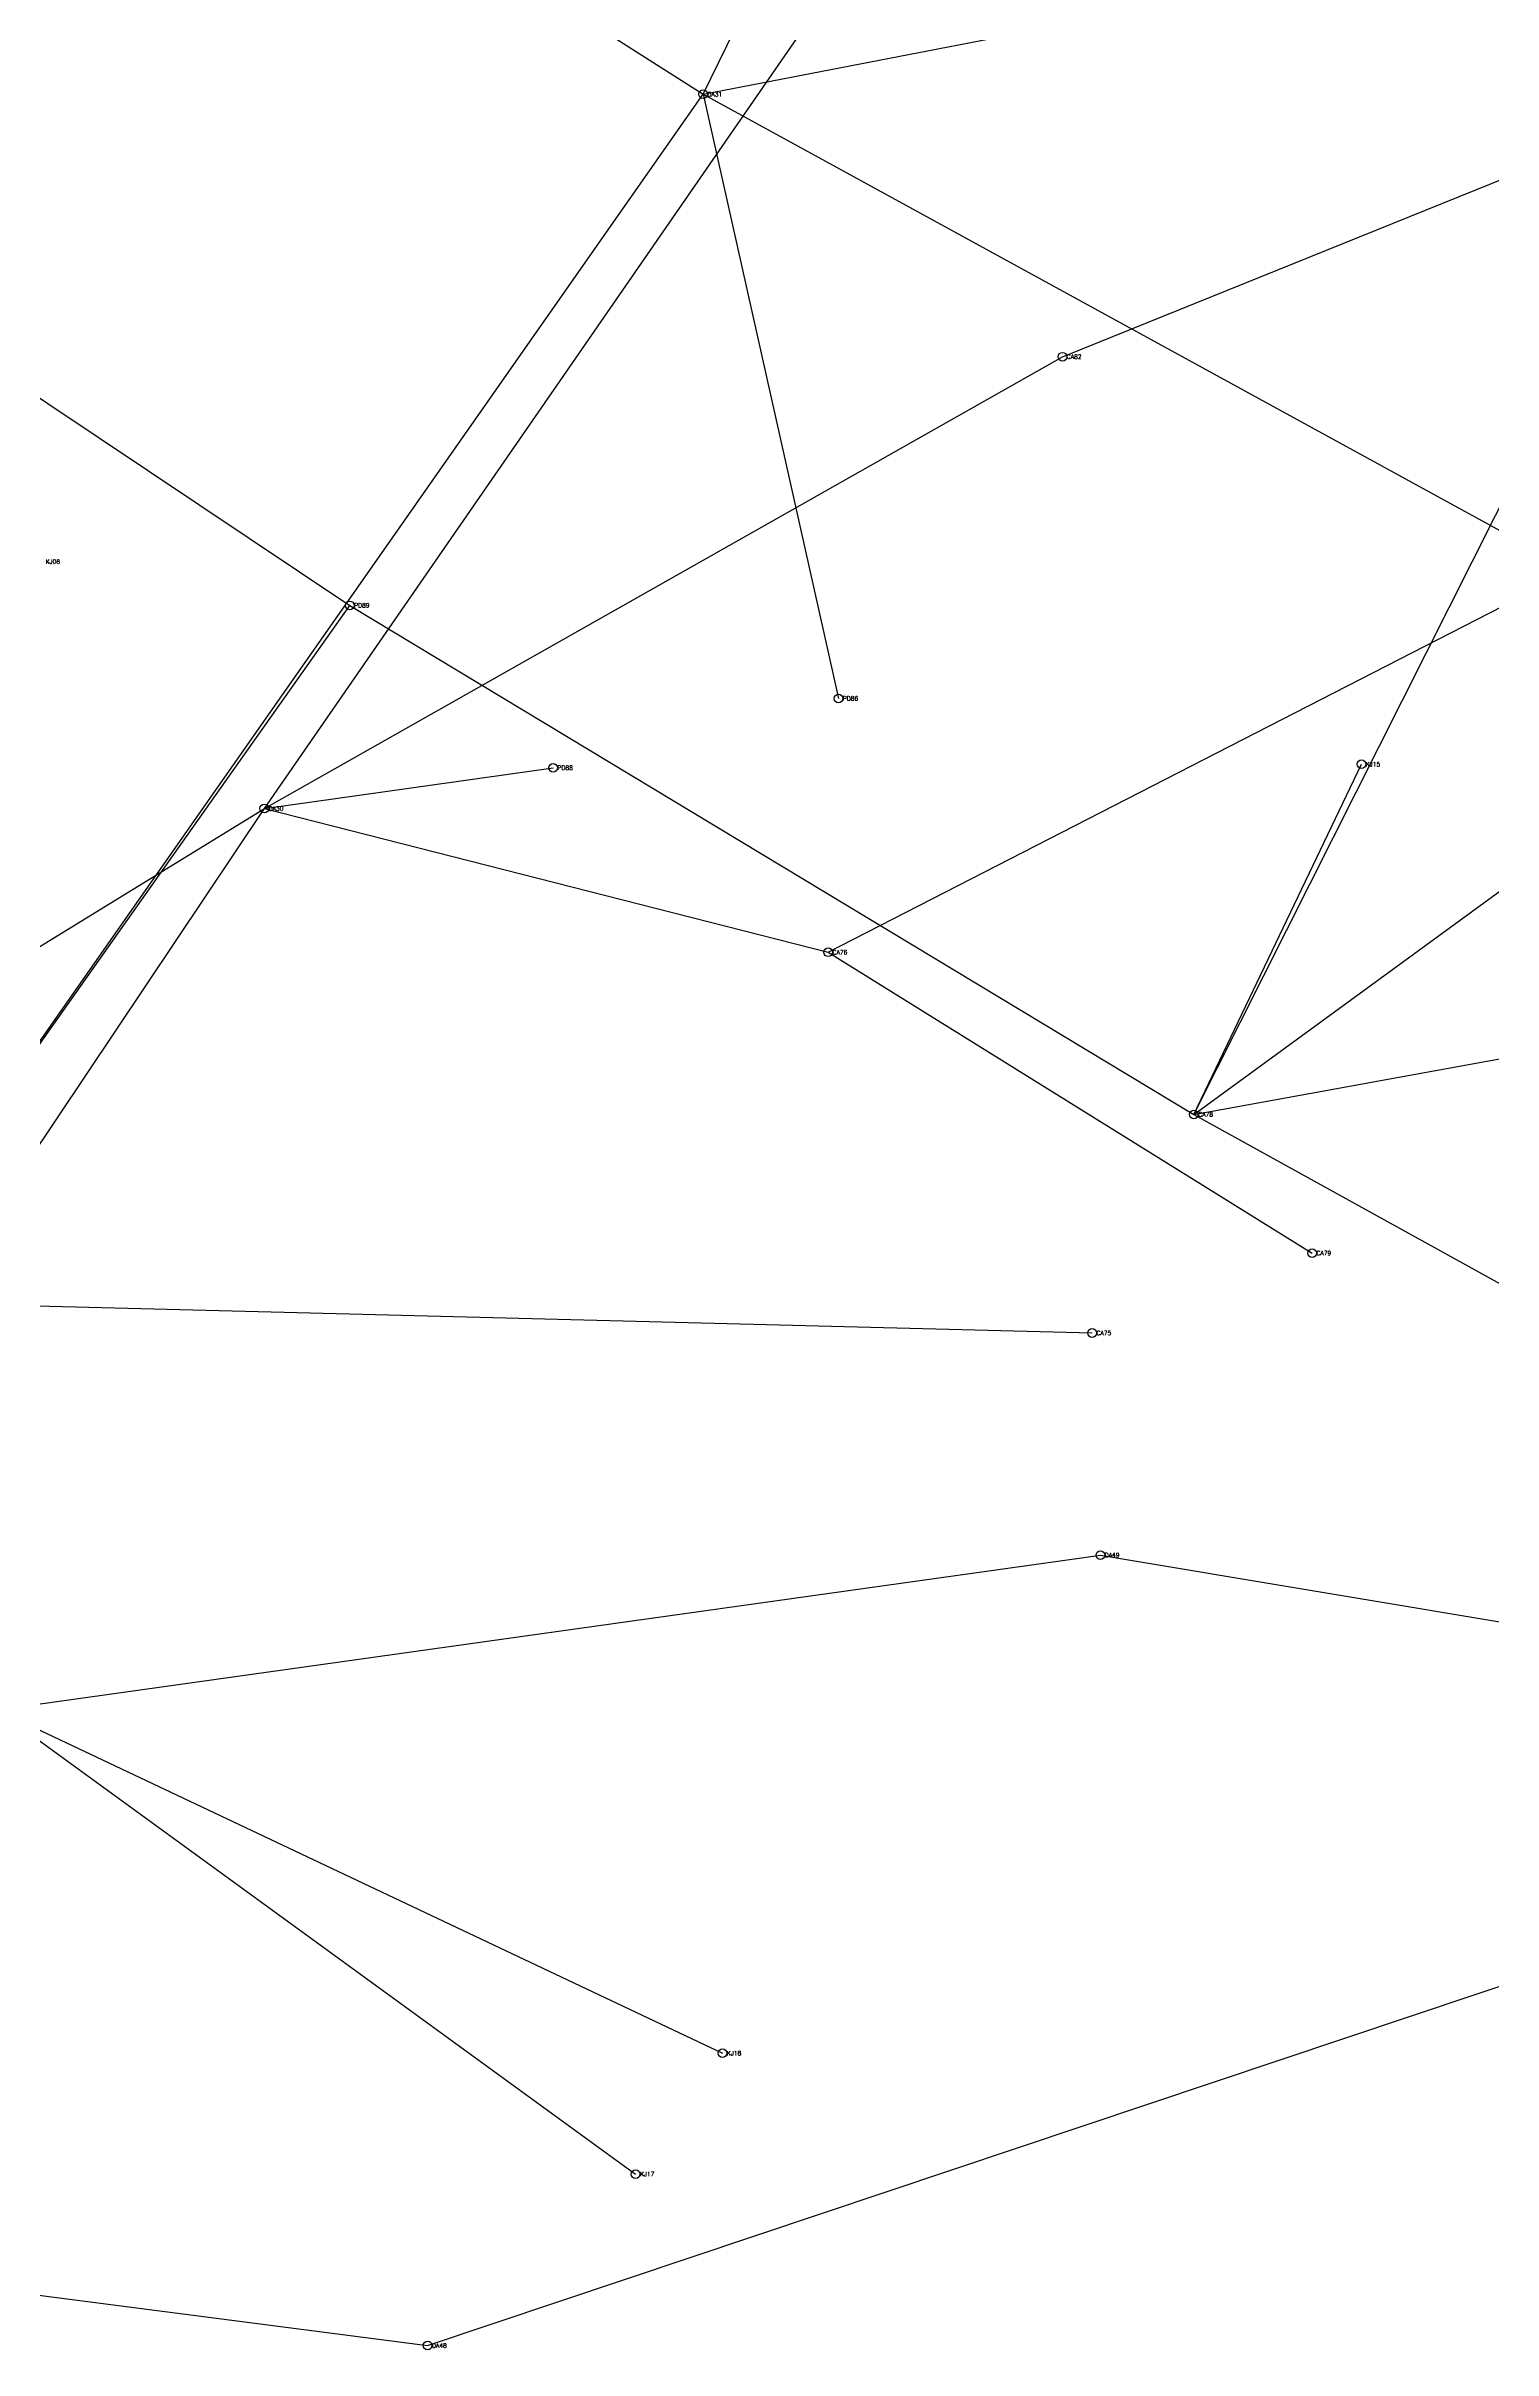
# Model space of a CAD drawing. Extents: x 166396 to 169408, y 2545087 to 2547192.
# Drawn here: x 167513 to 167845, y 2545135 to 2545663 of the extents above; entities that cross this region are included whole.
import ezdxf

# ---------------------------------------------------------------- set-up
doc = ezdxf.new("R2010")
doc.units = 0
doc.styles.get("Standard").update_dxf_attribs({"font": 'simplex'})

msp = doc.modelspace()

# ---------------------------------------------------------------- linework, layer by layer
at = {"color": 4}
for p, q in [((167663.511, 2545652.147), (167797.663, 2545925.98)), ((167562.886, 2545488.369), (167757.725, 2545770.052)), ((167529.723, 2545737.51), (167663.511, 2545652.147)), ((167663.511, 2545652.147), (167952.178, 2545708.008)), ((167469.605, 2545375.4), (167663.511, 2545652.147)), ((167663.511, 2545652.147), (167694.581, 2545513.604)), ((167663.511, 2545652.147), (167862.951, 2545543)), ((167745.938, 2545591.954), (167893.598, 2545651.542)), ((167776.104, 2545418.229), (167893.598, 2545651.542)), ((167444.442, 2545627.199), (167582.492, 2545534.947)), ((167562.886, 2545488.369), (167745.938, 2545591.954)), ((167692.224, 2545455.419), (167862.951, 2545543)), ((167469.605, 2545375.4), (167582.492, 2545534.947)), ((167582.492, 2545534.947), (167776.104, 2545418.229)), ((167776.104, 2545418.229), (167890.826, 2545501.931)), ((167562.886, 2545488.369), (167629.138, 2545497.719)), ((167776.104, 2545418.229), (167814.533, 2545498.533)), ((167424.019, 2545403.135), (167562.886, 2545488.369)), ((167443.261, 2545309.703), (167562.886, 2545488.369)), ((167562.886, 2545488.369), (167692.224, 2545455.419)), ((167692.224, 2545455.419), (167803.219, 2545386.443)), ((167776.104, 2545418.229), (167902.84, 2545441.296)), ((167776.104, 2545418.229), (167889.196, 2545355.659)), ((167469.605, 2545375.4), (167752.763, 2545368.128)), ((167501.51, 2545281.714), (167754.651, 2545317.21)), ((167754.651, 2545317.21), (168045.372, 2545268.658)), ((167501.51, 2545281.714), (167648.05, 2545175.283)), ((167501.51, 2545281.714), (167667.977, 2545203.004)), ((167600.341, 2545135.977), (168015.844, 2545275.189)), ((167265.894, 2545179.279), (167600.341, 2545135.977))]:
    msp.add_line(p, q, dxfattribs=at)
for centre in [(167663.511, 2545652.147), (167745.938, 2545591.954), (167582.492, 2545534.947), (167694.581, 2545513.604), (167814.533, 2545498.533), (167629.138, 2545497.719), (167562.886, 2545488.369), (167692.224, 2545455.419), (167776.104, 2545418.229), (167803.219, 2545386.443), (167752.763, 2545368.128), (167754.651, 2545317.21), (167667.977, 2545203.004), (167648.05, 2545175.283), (167600.341, 2545135.977)]:
    msp.add_circle(centre, 1)

# ---------------------------------------------------------------- texts
at = {"color": 5}
for s, p in [('DA31', (167664.511, 2545651.647)), ('CA82', (167746.938, 2545591.454)), ('KJ08', (167512.731, 2545544.477)), ('PD89', (167583.492, 2545534.447)), ('PD86', (167695.581, 2545513.104)), ('PD88', (167630.138, 2545497.219)), ('KJ15', (167815.533, 2545498.033)), ('DA30', (167563.886, 2545487.869)), ('CA76', (167693.224, 2545454.919)), ('CA78', (167777.104, 2545417.729)), ('CA79', (167804.219, 2545385.943)), ('CA75', (167753.763, 2545367.628)), ('DA49', (167755.651, 2545316.71)), ('KJ18', (167668.977, 2545202.504)), ('KJ17', (167649.05, 2545174.783)), ('DA48', (167601.341, 2545135.477))]:
    msp.add_text(s, height=1, dxfattribs=at).set_placement(p)

doc.saveas('drawing.dxf')
